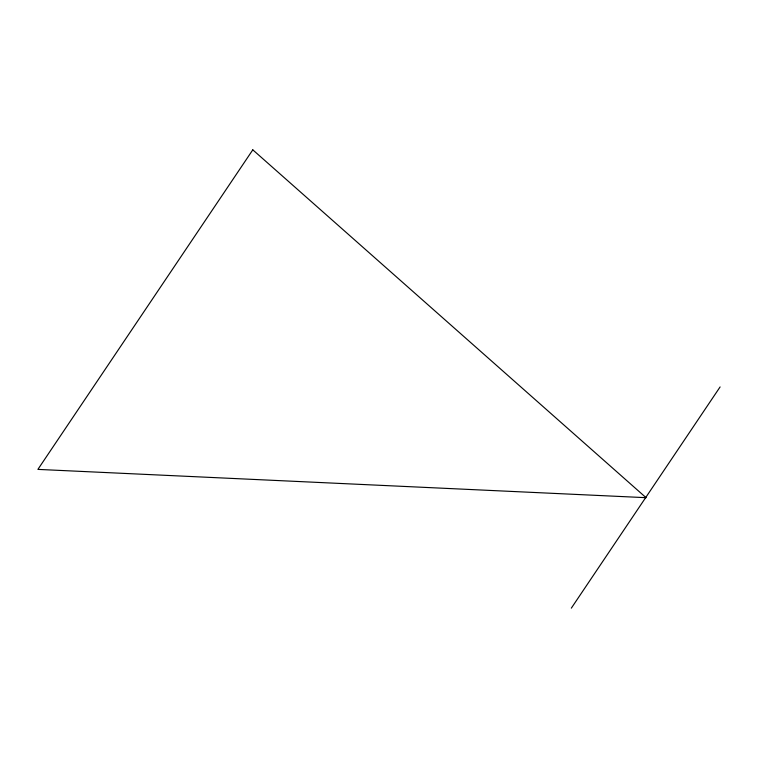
<?xml version="1.0" encoding="UTF-8"?>
<svg xmlns="http://www.w3.org/2000/svg" width="758" height="758" viewBox="0 0 758 758"><rect width="100%" height="100%" fill="white"/><g stroke="black" fill="none" stroke-linecap="round" stroke-linejoin="round"><path stroke-width="1.14" d="M571.324 608.153L720.1 386.931M252.802 149.847L37.9 469.392L646.081 497.684L252.802 149.847"/></g></svg>
